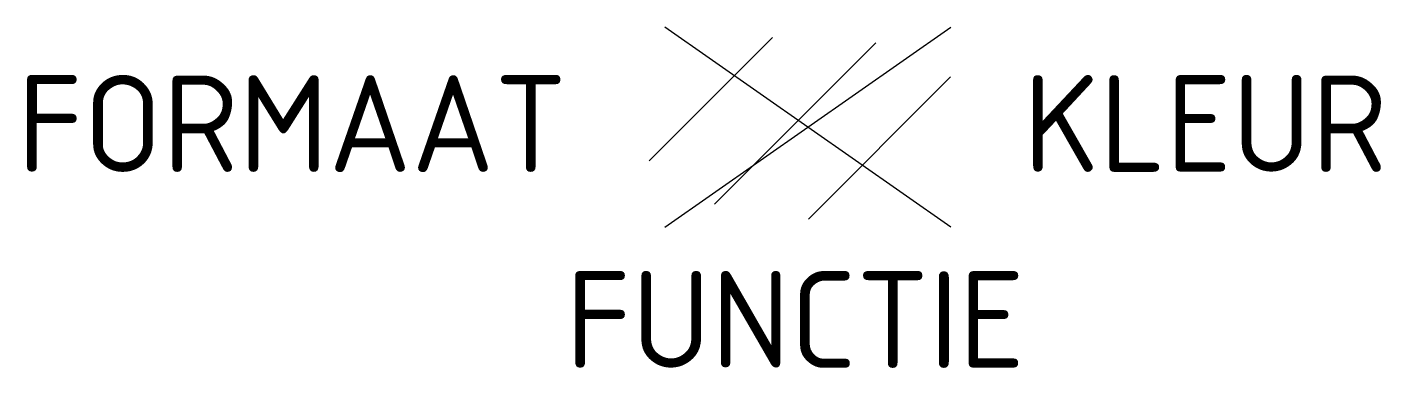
# Model space of a CAD drawing. Extents: x -14.5 to 10.7, y -4.5 to 1.9.
import ezdxf
from ezdxf.enums import TextEntityAlignment as Align

# ---------------------------------------------------------------- set-up
doc = ezdxf.new("R2010")
doc.units = 0
doc.styles.add('NLCS-ISO', font='NLCS-ISO.ttf')

msp = doc.modelspace()

# ---------------------------------------------------------------- linework, layer by layer
for p, q in [((-2.662, -1.864), (2.662, 1.864)), ((2.662, -1.864), (-2.662, 1.864)), ((-2.958, -0.624), (-0.66, 1.673)), ((-1.736, -1.433), (1.265, 1.569)), ((0.015, -1.711), (2.661, 0.935))]:
    msp.add_line(p, q)

# ---------------------------------------------------------------- texts
at = {"style": 'NLCS-ISO'}
msp.add_attdef('FORMAAT', text='', height=1.8, dxfattribs=at).set_placement((-4.486, 0.068), align=Align.MIDDLE_RIGHT)
msp.add_attdef('KLEUR', text='', height=1.8, dxfattribs=at).set_placement((4.014, 0.068), align=Align.MIDDLE_LEFT)
at = {"style": 'NLCS-ISO', "flags": 1}
msp.add_attdef('FUNCTIE', text='', height=1.8, dxfattribs=at).set_placement((-0.236, -2.682), align=Align.TOP_CENTER)

doc.saveas('drawing.dxf')
